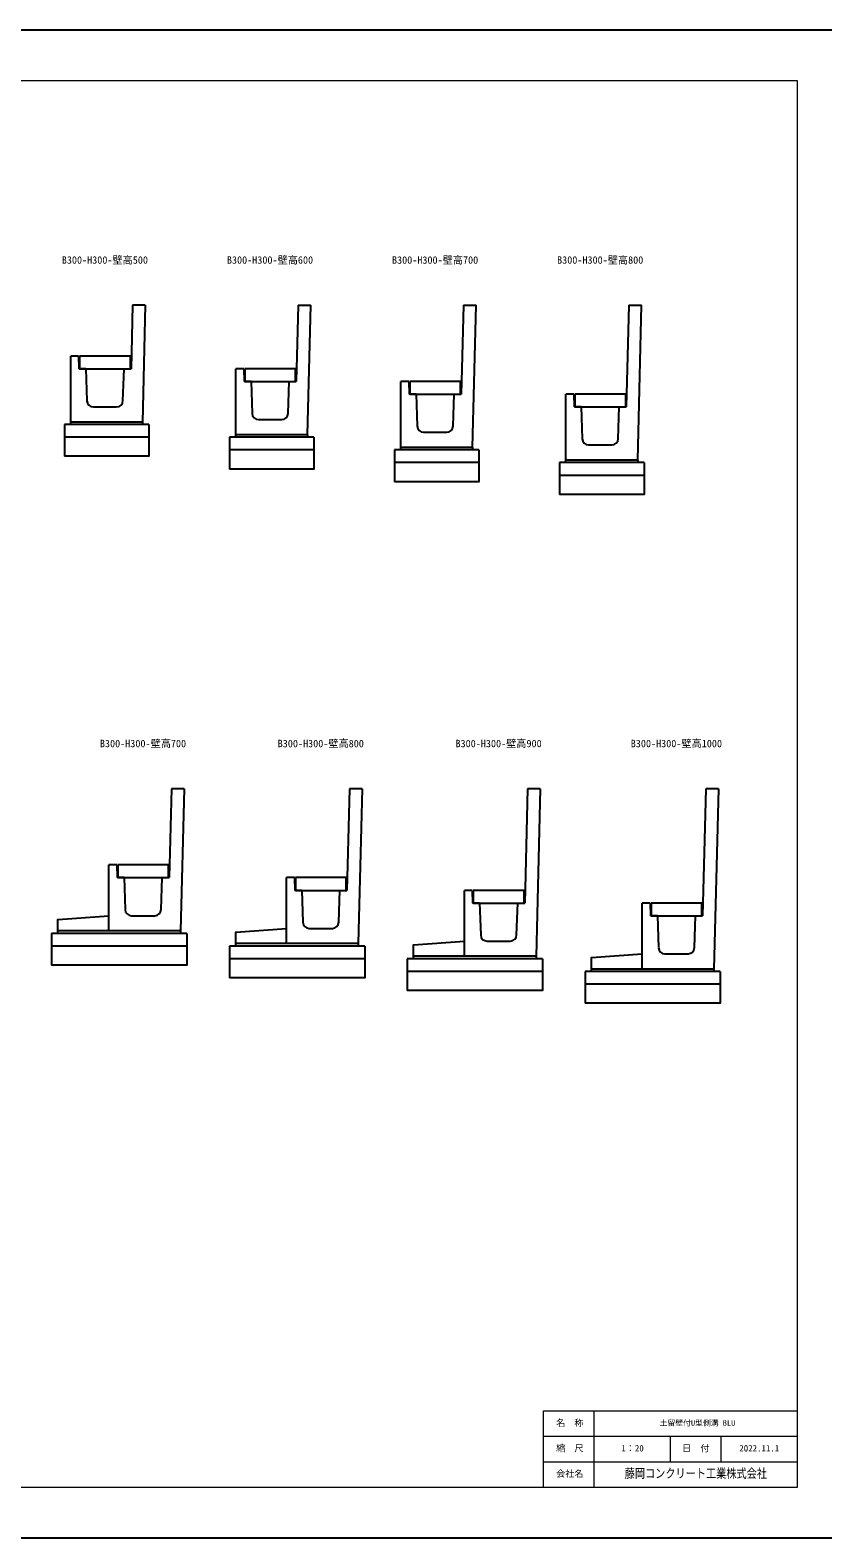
# Model space of a CAD drawing. Units: millimetres, scale not verified. Extents: x -16800 to 16800, y -5940 to 5940.
# Drawn here: x -6441 to -200, y -5940 to 5940 of the extents above; entities that cross this region are included whole.
import ezdxf
from ezdxf.enums import TextEntityAlignment as Align

# ---------------------------------------------------------------- set-up
doc = ezdxf.new("R2010")
doc.units = ezdxf.units.MM
doc.header["$LTSCALE"] = 20
for name, color, linetype, lineweight in [('0-1_Defpoints', 5, 'Continuous', 25), ('0-2_HATCH', 6, 'Continuous', 25), ('0-5_OUTLINE', 3, 'Continuous', 25), ('0-6_TXT', 7, 'Continuous', 25), ('0-7_WAKU', 3, 'Continuous', 13), ('0-8_WAKU-LINE', 7, 'Continuous', 13)]:
    doc.layers.add(name, color=color, linetype=linetype, lineweight=lineweight)
doc.layers.add('0-9_WAKU-TXT', color=7, linetype='Continuous')
doc.styles.add('ＭＳ ゴシック', font='')
doc.styles.get('ＭＳ ゴシック').set_extended_font_data('MS Gothic')

msp = doc.modelspace()

# ---------------------------------------------------------------- linework, layer by layer
at = {"layer": '0-1_Defpoints'}
msp.add_lwpolyline([(-16800, -5940), (0, -5940), (0, 5940), (-16800, 5940)], close=True, dxfattribs=at)
at = {"layer": '0-2_HATCH'}
for points in [[(-6052.33, 3371.98), (-6052.33, 3271.98), (-5652.33, 3271.98), (-5652.33, 3371.98)], [(-4752.33, 3271.98), (-4752.33, 3171.98), (-4352.33, 3171.98), (-4352.33, 3271.98)], [(-3452.33, 3171.98), (-3452.33, 3071.98), (-3052.33, 3071.98), (-3052.33, 3171.98)], [(-2152.33, 3071.98), (-2152.33, 2971.98), (-1752.33, 2971.98), (-1752.33, 3071.98)], [(-5752.33, -637.89), (-5752.33, -737.89), (-5352.33, -737.89), (-5352.33, -637.89)], [(-4352.33, -737.89), (-4352.33, -837.89), (-3952.33, -837.89), (-3952.33, -737.89)], [(-2952.33, -837.89), (-2952.33, -937.89), (-2552.33, -937.89), (-2552.33, -837.89)], [(-1552.33, -937.89), (-1552.33, -1037.89), (-1152.33, -1037.89), (-1152.33, -937.89)]]:
    msp.add_lwpolyline(points, close=True, dxfattribs=at)
at = {"layer": '0-5_OUTLINE'}
for p, q in [((-5634.83, 3771.98), (-5647.33, 3271.98)), ((-5534.83, 3771.98), (-5634.83, 3771.98)), ((-5534.83, 3771.98), (-5557.83, 2851.98)), ((-4332.33, 3771.98), (-4347.33, 3171.98)), ((-4332.33, 3771.98), (-4232.33, 3771.98)), ((-4257.83, 2751.98), (-4232.33, 3771.98)), ((-3029.83, 3771.98), (-3047.33, 3071.98)), ((-3029.83, 3771.98), (-2929.83, 3771.98)), ((-2957.83, 2651.98), (-2929.83, 3771.98)), ((-1727.33, 3771.98), (-1747.33, 2971.98)), ((-1727.33, 3771.98), (-1627.33, 3771.98)), ((-1657.83, 2551.98), (-1627.33, 3771.98)), ((-6059.83, 3371.98), (-6122.33, 3371.98)), ((-6122.33, 2831.98), (-6122.33, 3371.98)), ((-6059.83, 3371.98), (-6057.33, 3271.98)), ((-6002.33, 3271.98), (-6057.33, 3271.98)), ((-6002.33, 3271.98), (-5993.94, 3020.31)), ((-5710.72, 3020.31), (-5702.33, 3271.98)), ((-5702.33, 3271.98), (-5647.33, 3271.98)), ((-4759.83, 3271.98), (-4822.33, 3271.98)), ((-4822.33, 2731.98), (-4822.33, 3271.98)), ((-4759.83, 3271.98), (-4757.33, 3171.98)), ((-4702.33, 3171.98), (-4757.33, 3171.98)), ((-4702.33, 3171.98), (-4693.94, 2920.31)), ((-4410.72, 2920.31), (-4402.33, 3171.98)), ((-4402.33, 3171.98), (-4347.33, 3171.98)), ((-3459.83, 3171.98), (-3522.33, 3171.98)), ((-3522.33, 2631.98), (-3522.33, 3171.98)), ((-3459.83, 3171.98), (-3457.33, 3071.98)), ((-5943.97, 2971.98), (-5760.69, 2971.98)), ((-3402.33, 3071.98), (-3457.33, 3071.98)), ((-3402.33, 3071.98), (-3393.94, 2820.31)), ((-3110.72, 2820.31), (-3102.33, 3071.98)), ((-3102.33, 3071.98), (-3047.33, 3071.98)), ((-2159.83, 3071.98), (-2222.33, 3071.98)), ((-2222.33, 2531.98), (-2222.33, 3071.98)), ((-2159.83, 3071.98), (-2157.33, 2971.98)), ((-2102.33, 2971.98), (-2157.33, 2971.98)), ((-2102.33, 2971.98), (-2093.94, 2720.31)), ((-1810.72, 2720.31), (-1802.33, 2971.98)), ((-1802.33, 2971.98), (-1747.33, 2971.98)), ((-5557.83, 2851.98), (-6122.33, 2851.98)), ((-5557.83, 2851.98), (-5557.83, 2831.98)), ((-4643.97, 2871.98), (-4460.69, 2871.98)), ((-6172.33, 2831.98), (-6172.33, 2581.98)), ((-5507.33, 2831.98), (-6172.33, 2831.98)), ((-4257.83, 2751.98), (-4822.33, 2751.98)), ((-4257.83, 2751.98), (-4257.83, 2731.98)), ((-3343.97, 2771.98), (-3160.69, 2771.98)), ((-5507.33, 2731.98), (-6172.33, 2731.98)), ((-4872.33, 2731.98), (-4872.33, 2481.98)), ((-4207.33, 2731.98), (-4872.33, 2731.98)), ((-4207.33, 2631.98), (-4872.33, 2631.98)), ((-3572.33, 2631.98), (-3572.33, 2381.98)), ((-2907.33, 2631.98), (-3572.33, 2631.98)), ((-2957.83, 2651.98), (-3522.33, 2651.98)), ((-2957.83, 2651.98), (-2957.83, 2631.98)), ((-2043.97, 2671.98), (-1860.69, 2671.98)), ((-2907.33, 2531.98), (-3572.33, 2531.98)), ((-2272.33, 2531.98), (-2272.33, 2281.98)), ((-1607.33, 2531.98), (-2272.33, 2531.98)), ((-1657.83, 2551.98), (-2222.33, 2551.98)), ((-1657.83, 2551.98), (-1657.83, 2531.98)), ((-1607.33, 2431.98), (-2272.33, 2431.98)), ((-5329.83, -37.89), (-5347.33, -737.89)), ((-5229.83, -37.89), (-5329.83, -37.89)), ((-5229.83, -37.89), (-5257.83, -1157.89)), ((-3927.33, -37.89), (-3947.33, -837.89)), ((-3827.33, -37.89), (-3927.33, -37.89)), ((-3827.33, -37.89), (-3857.83, -1257.89)), ((-2524.83, -37.89), (-2547.33, -937.89)), ((-2424.83, -37.89), (-2524.83, -37.89)), ((-1122.33, -37.89), (-1147.33, -1037.89)), ((-1022.33, -37.89), (-1122.33, -37.89)), ((-1022.33, -37.89), (-1057.83, -1457.89)), ((-5759.83, -637.89), (-5822.33, -637.89)), ((-5822.33, -1157.89), (-5822.33, -637.89)), ((-5759.83, -637.89), (-5757.33, -737.89)), ((-5702.33, -737.89), (-5757.33, -737.89)), ((-5702.33, -737.89), (-5693.94, -989.56)), ((-4359.83, -737.89), (-4422.33, -737.89)), ((-4422.33, -1257.89), (-4422.33, -737.89)), ((-4359.83, -737.89), (-4357.33, -837.89)), ((-4302.33, -837.89), (-4357.33, -837.89)), ((-4302.33, -837.89), (-4293.94, -1089.56)), ((-2959.83, -837.89), (-3022.33, -837.89)), ((-3022.33, -1357.89), (-3022.33, -837.89)), ((-2959.83, -837.89), (-2957.33, -937.89)), ((-2902.33, -937.89), (-2957.33, -937.89)), ((-2902.33, -937.89), (-2893.94, -1189.56)), ((-1559.83, -937.89), (-1622.33, -937.89)), ((-1622.33, -1457.89), (-1622.33, -937.89)), ((-1559.83, -937.89), (-1557.33, -1037.89)), ((-5643.97, -1037.89), (-5460.69, -1037.89)), ((-1502.33, -1037.89), (-1557.33, -1037.89)), ((-1502.33, -1037.89), (-1493.94, -1289.56)), ((-6272.33, -1177.89), (-6272.33, -1427.89)), ((-5207.33, -1177.89), (-6272.33, -1177.89)), ((-5257.83, -1157.89), (-6222.33, -1157.89)), ((-5257.83, -1157.89), (-5257.83, -1177.89)), ((-4243.97, -1137.89), (-4060.69, -1137.89)), ((-5207.33, -1277.89), (-6272.33, -1277.89)), ((-4872.33, -1277.89), (-4872.33, -1527.89)), ((-3807.33, -1277.89), (-4872.33, -1277.89)), ((-3857.83, -1257.89), (-4822.33, -1257.89)), ((-3857.83, -1257.89), (-3857.83, -1277.89)), ((-2843.97, -1237.89), (-2660.69, -1237.89)), ((-3807.33, -1377.89), (-4872.33, -1377.89)), ((-3472.33, -1377.89), (-3472.33, -1627.89)), ((-2407.33, -1377.89), (-3472.33, -1377.89)), ((-2457.83, -1357.89), (-2457.83, -1377.89)), ((-1443.97, -1337.89), (-1260.69, -1337.89)), ((-2407.33, -1477.89), (-3472.33, -1477.89)), ((-2072.33, -1477.89), (-2072.33, -1727.89)), ((-1007.33, -1477.89), (-2072.33, -1477.89)), ((-1057.83, -1457.89), (-2022.33, -1457.89)), ((-1057.83, -1457.89), (-1057.83, -1477.89)), ((-1007.33, -1577.89), (-2072.33, -1577.89))]:
    msp.add_line(p, q, dxfattribs=at)
for points in [[(-5507.33, 2831.98), (-5507.33, 2581.98), (-6172.33, 2581.98)], [(-4207.33, 2731.98), (-4207.33, 2481.98), (-4872.33, 2481.98)], [(-2907.33, 2631.98), (-2907.33, 2381.98), (-3572.33, 2381.98)], [(-1607.33, 2531.98), (-1607.33, 2281.98), (-2272.33, 2281.98)], [(-2424.83, -37.89), (-2457.83, -1357.89), (-3422.33, -1357.89)], [(-5410.72, -989.56), (-5402.33, -737.89), (-5347.33, -737.89)], [(-4010.72, -1089.56), (-4002.33, -837.89), (-3947.33, -837.89)], [(-2610.72, -1189.56), (-2602.33, -937.89), (-2547.33, -937.89)], [(-6222.33, -1177.89), (-6222.33, -1067.89), (-5822.33, -1037.89)], [(-1210.72, -1289.56), (-1202.33, -1037.89), (-1147.33, -1037.89)], [(-5207.33, -1177.89), (-5207.33, -1427.89), (-6272.33, -1427.89)], [(-4822.33, -1277.89), (-4822.33, -1167.89), (-4422.33, -1137.89)], [(-3807.33, -1277.89), (-3807.33, -1527.89), (-4872.33, -1527.89)], [(-3422.33, -1377.89), (-3422.33, -1267.89), (-3022.33, -1237.89)], [(-2407.33, -1377.89), (-2407.33, -1627.89), (-3472.33, -1627.89)], [(-2022.33, -1477.89), (-2022.33, -1367.89), (-1622.33, -1337.89)], [(-1007.33, -1477.89), (-1007.33, -1727.89), (-2072.33, -1727.89)]]:
    msp.add_lwpolyline(points, dxfattribs=at)
for centre, start, end in [((-5943.97, 3021.98), 182.02139, 270.77773), ((-5760.69, 3021.98), 269.56623, 358.41595), ((-4643.97, 2921.98), 182.02139, 270.77773), ((-4460.69, 2921.98), 269.56623, 358.41595), ((-3343.97, 2821.98), 182.02139, 270.77773), ((-3160.69, 2821.98), 269.56623, 358.41595), ((-2043.97, 2721.98), 182.02139, 270.77773), ((-1860.69, 2721.98), 269.56623, 358.41595), ((-5643.97, -987.89), 182.02139, 270.77773), ((-5460.69, -987.89), 269.56623, 358.41595), ((-4243.97, -1087.89), 182.02139, 270.77773), ((-4060.69, -1087.89), 269.56623, 358.41595), ((-2843.97, -1187.89), 182.02139, 270.77773), ((-2660.69, -1187.89), 269.56623, 358.41595), ((-1443.97, -1287.89), 182.02139, 270.77773), ((-1260.69, -1287.89), 269.56623, 358.41595)]:
    msp.add_arc(centre, 50, start, end, dxfattribs=at)
at = {"layer": '0-7_WAKU'}
for p, q in [((-2400, -4940), (-400, -4940)), ((-2400, -5540), (-2400, -4940))]:
    msp.add_line(p, q, dxfattribs=at)
msp.add_lwpolyline([(-16400, -5540), (-400, -5540), (-400, 5540), (-16400, 5540)], close=True, dxfattribs=at)
at = {"layer": '0-8_WAKU-LINE'}
for p, q in [((-2000, -5540), (-2000, -4940)), ((-2400, -5140), (-400, -5140)), ((-1400, -5340), (-1400, -5140)), ((-1000, -5340), (-1000, -5140)), ((-2400, -5340), (-400, -5340))]:
    msp.add_line(p, q, dxfattribs=at)

# ---------------------------------------------------------------- texts
at = {"layer": '0-6_TXT', "style": 'ＭＳ ゴシック'}
for s, p in [('B300-H300-壁高500', (-6192.33, 4081.98)), ('B300-H300-壁高600', (-4892.33, 4081.98)), ('B300-H300-壁高700', (-3592.33, 4081.98)), ('B300-H300-壁高800', (-2292.33, 4081.98)), ('B300-H300-壁高700', (-5892.33, 272.11)), ('B300-H300-壁高800', (-4492.33, 272.11)), ('B300-H300-壁高900', (-3092.33, 272.11)), ('B300-H300-壁高1000', (-1712.33, 272.11))]:
    msp.add_text(s, height=58.65, dxfattribs=at).set_placement(p, align=Align.BOTTOM_LEFT)
at = {"layer": '0-9_WAKU-TXT', "style": 'ＭＳ ゴシック'}
for s, height, p in [('名\u3000称', 51.32, (-2300.1, -5075)), ('土留壁付U型側溝 BLU', 43.99, (-1485, -5070)), ('縮\u3000尺', 51.32, (-2300.1, -5275)), ('1：20', 51.32, (-1786.5, -5275)), ('日\u3000付', 51.32, (-1308.11, -5275)), ('2022.11.1', 51.32, (-857.5, -5275)), ('会社名', 51.32, (-2300.1, -5475))]:
    msp.add_text(s, height=height, dxfattribs=at).set_placement(p, align=Align.BOTTOM_LEFT)
at = {"layer": '0-9_WAKU-TXT', "style": 'ＭＳ ゴシック', "width": 0.8}
msp.add_text('藤岡コンクリート工業株式会社', height=73.31, dxfattribs=at).set_placement((-1760, -5490), align=Align.BOTTOM_LEFT)

doc.saveas('drawing.dxf')
